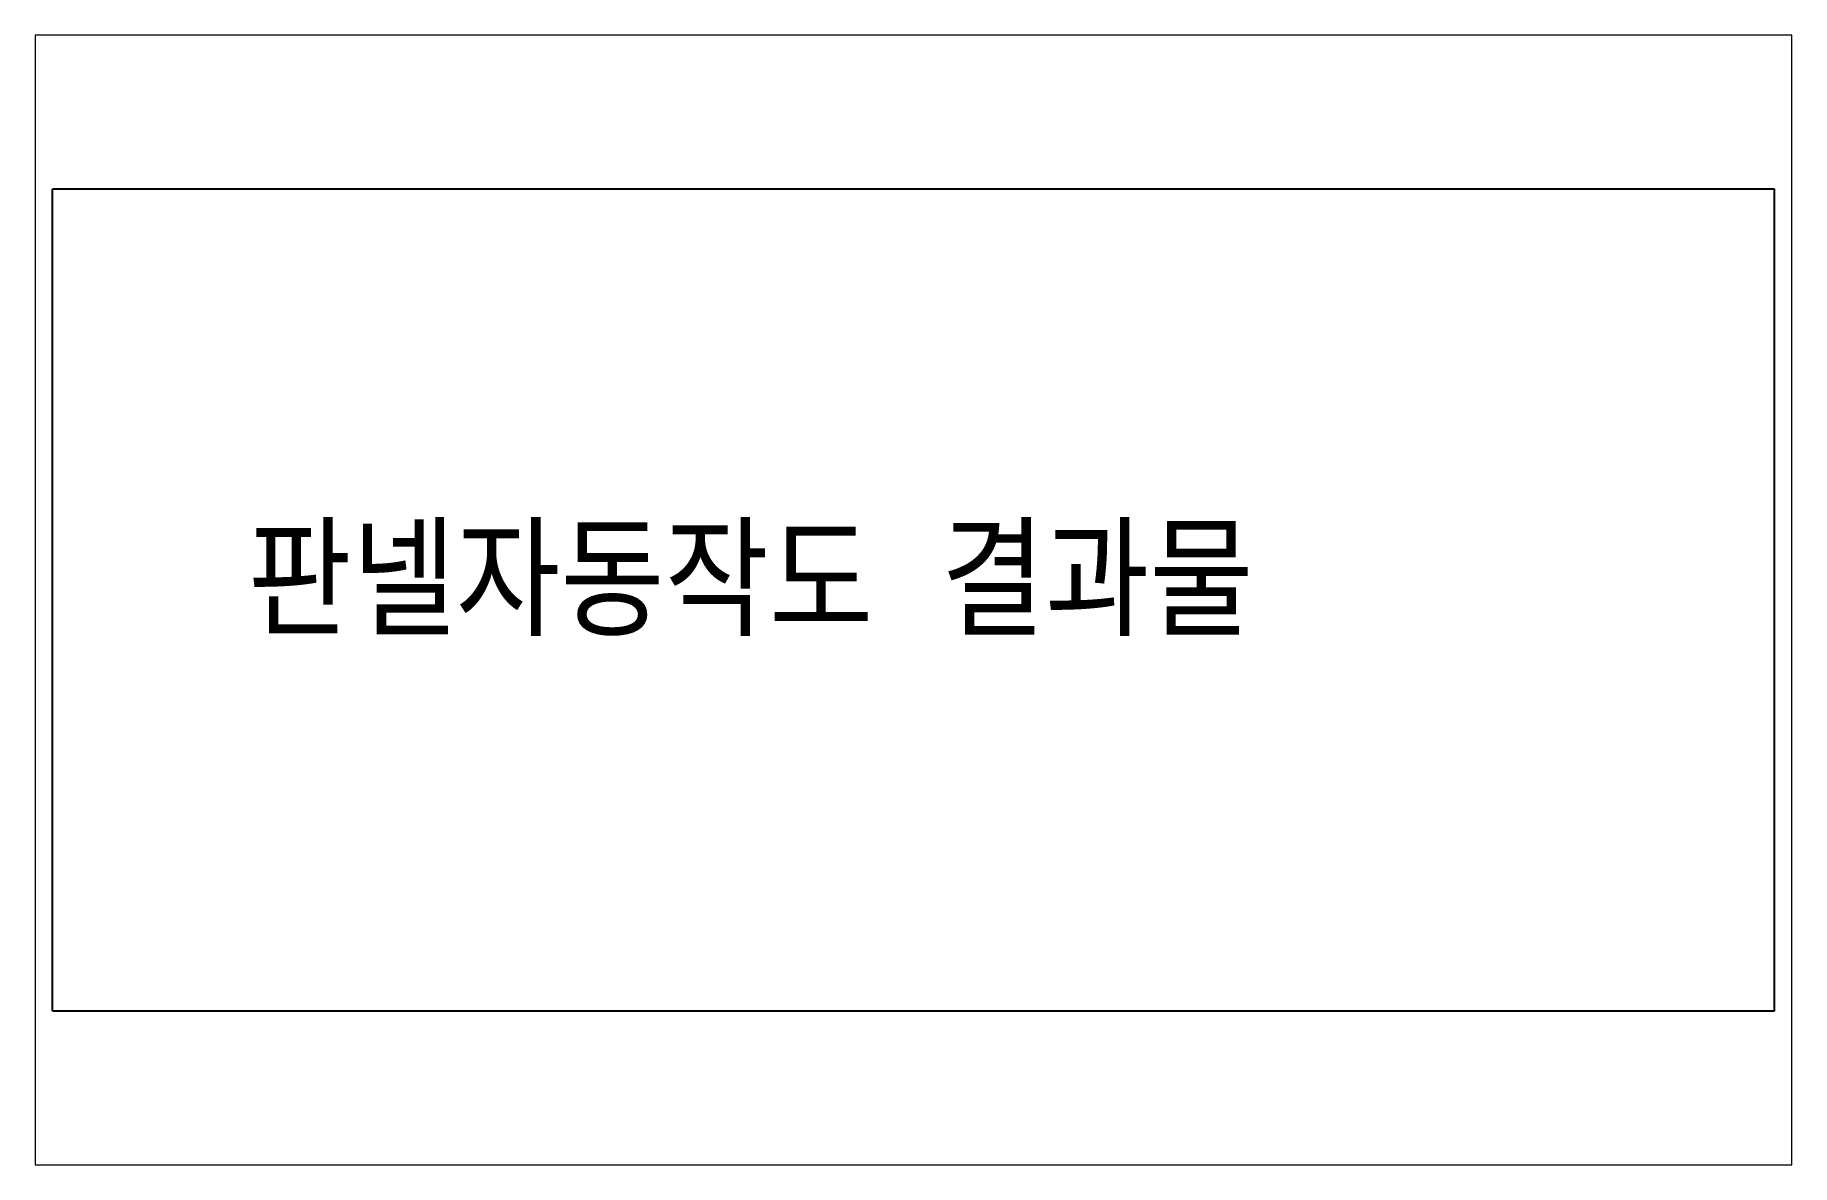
# Paper-space layout '배치1' of a CAD drawing. Header units: millimetres. Extents: x 7 to 250, y 19 to 176.
# The model-space entities are those that its viewports show. They can reach past a viewport. Long polylines and large blocks are cut down to what shows.
import ezdxf

# ---------------------------------------------------------------- set-up
doc = ezdxf.new("R2010")
doc.units = ezdxf.units.MM
doc.styles.add('GHS', font='romans.shx', dxfattribs={"width": 0.9, "height": 2.7, "bigfont": 'ghs.shx'})

msp = doc.modelspace()

# ---------------------------------------------------------------- linework, layer by layer
at = {"linetype": 'Continuous', "lineweight": 25}
for p, q in [((-3185.54, 150), (-3500, 150)), ((-3500, 0), (-3500, 150)), ((-3185.54, 0), (-3185.54, 150)), ((-3500, 0), (-3185.54, 0))]:
    msp.add_line(p, q, dxfattribs=at)

# ---------------------------------------------------------------- texts
at = {"color": 2, "linetype": 'Continuous', "style": 'GHS', "width": 0.9}
msp.add_text('판넬자동작도 결과물', height=20, dxfattribs=at).set_placement((-3464.38, 68.39))

psp = doc.layouts.new('배치1')

# ---------------------------------------------------------------- viewports
at = {"layer": '0', "linetype": 'Continuous', "lineweight": 25}
psp.add_viewport(center=(128.5, 97.5), size=(243.66, 156.66), view_center_point=(-3342.77, 75), view_height=206.2262, dxfattribs=at)

doc.saveas('drawing.dxf')
